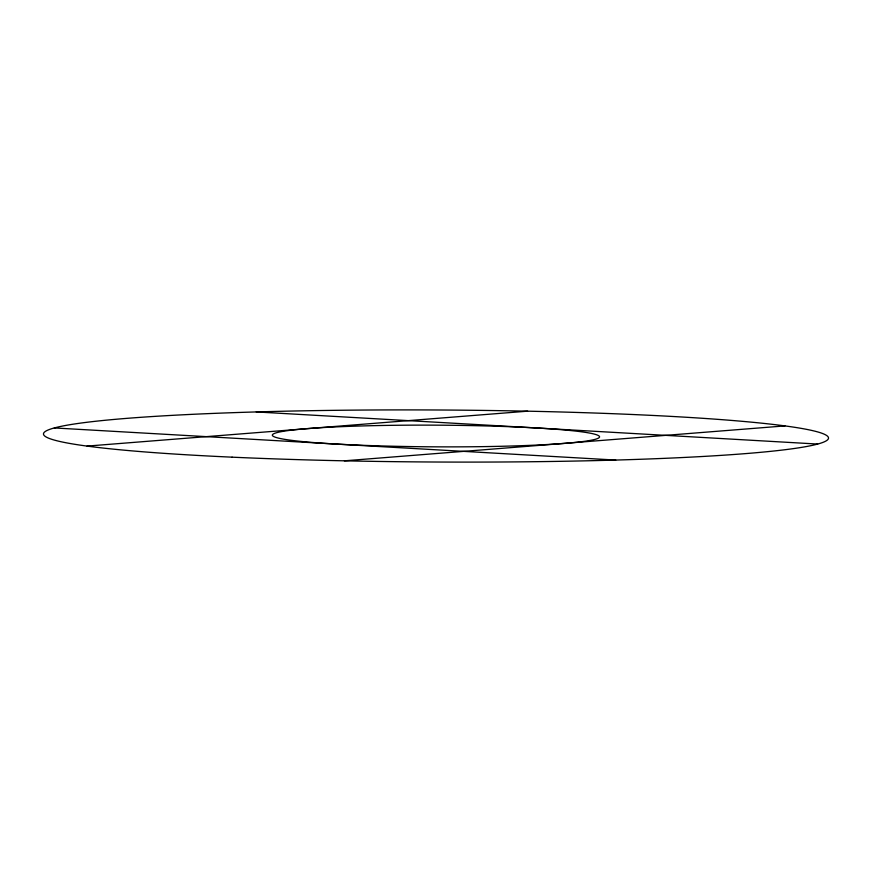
<?xml version="1.0" encoding="UTF-8"?>
<svg xmlns="http://www.w3.org/2000/svg" width="872" height="872" viewBox="0 0 872 872"><rect width="100%" height="100%" fill="white"/><g stroke="black" fill="none" stroke-linecap="round" stroke-linejoin="round"><path stroke-width="1.31" d="M87.08 446.093L527.593 411.181M344.407 460.819L784.92 425.907M256.248 411.933L817.663 444.055M54.337 427.945L615.752 460.067M351.035 444.818A163.544 10.835 0.3 0 0 599.5 437.101A163.544 10.835 0.3 0 0 357.466 426.081A163.544 10.835 0.3 0 0 351.035 444.818M232.083 457.168A392.509 26.018 0.3 0 0 828.4 438.638A392.509 26.018 0.3 0 0 247.517 412.194A392.509 26.018 0.3 0 0 232.083 457.168"/></g></svg>
